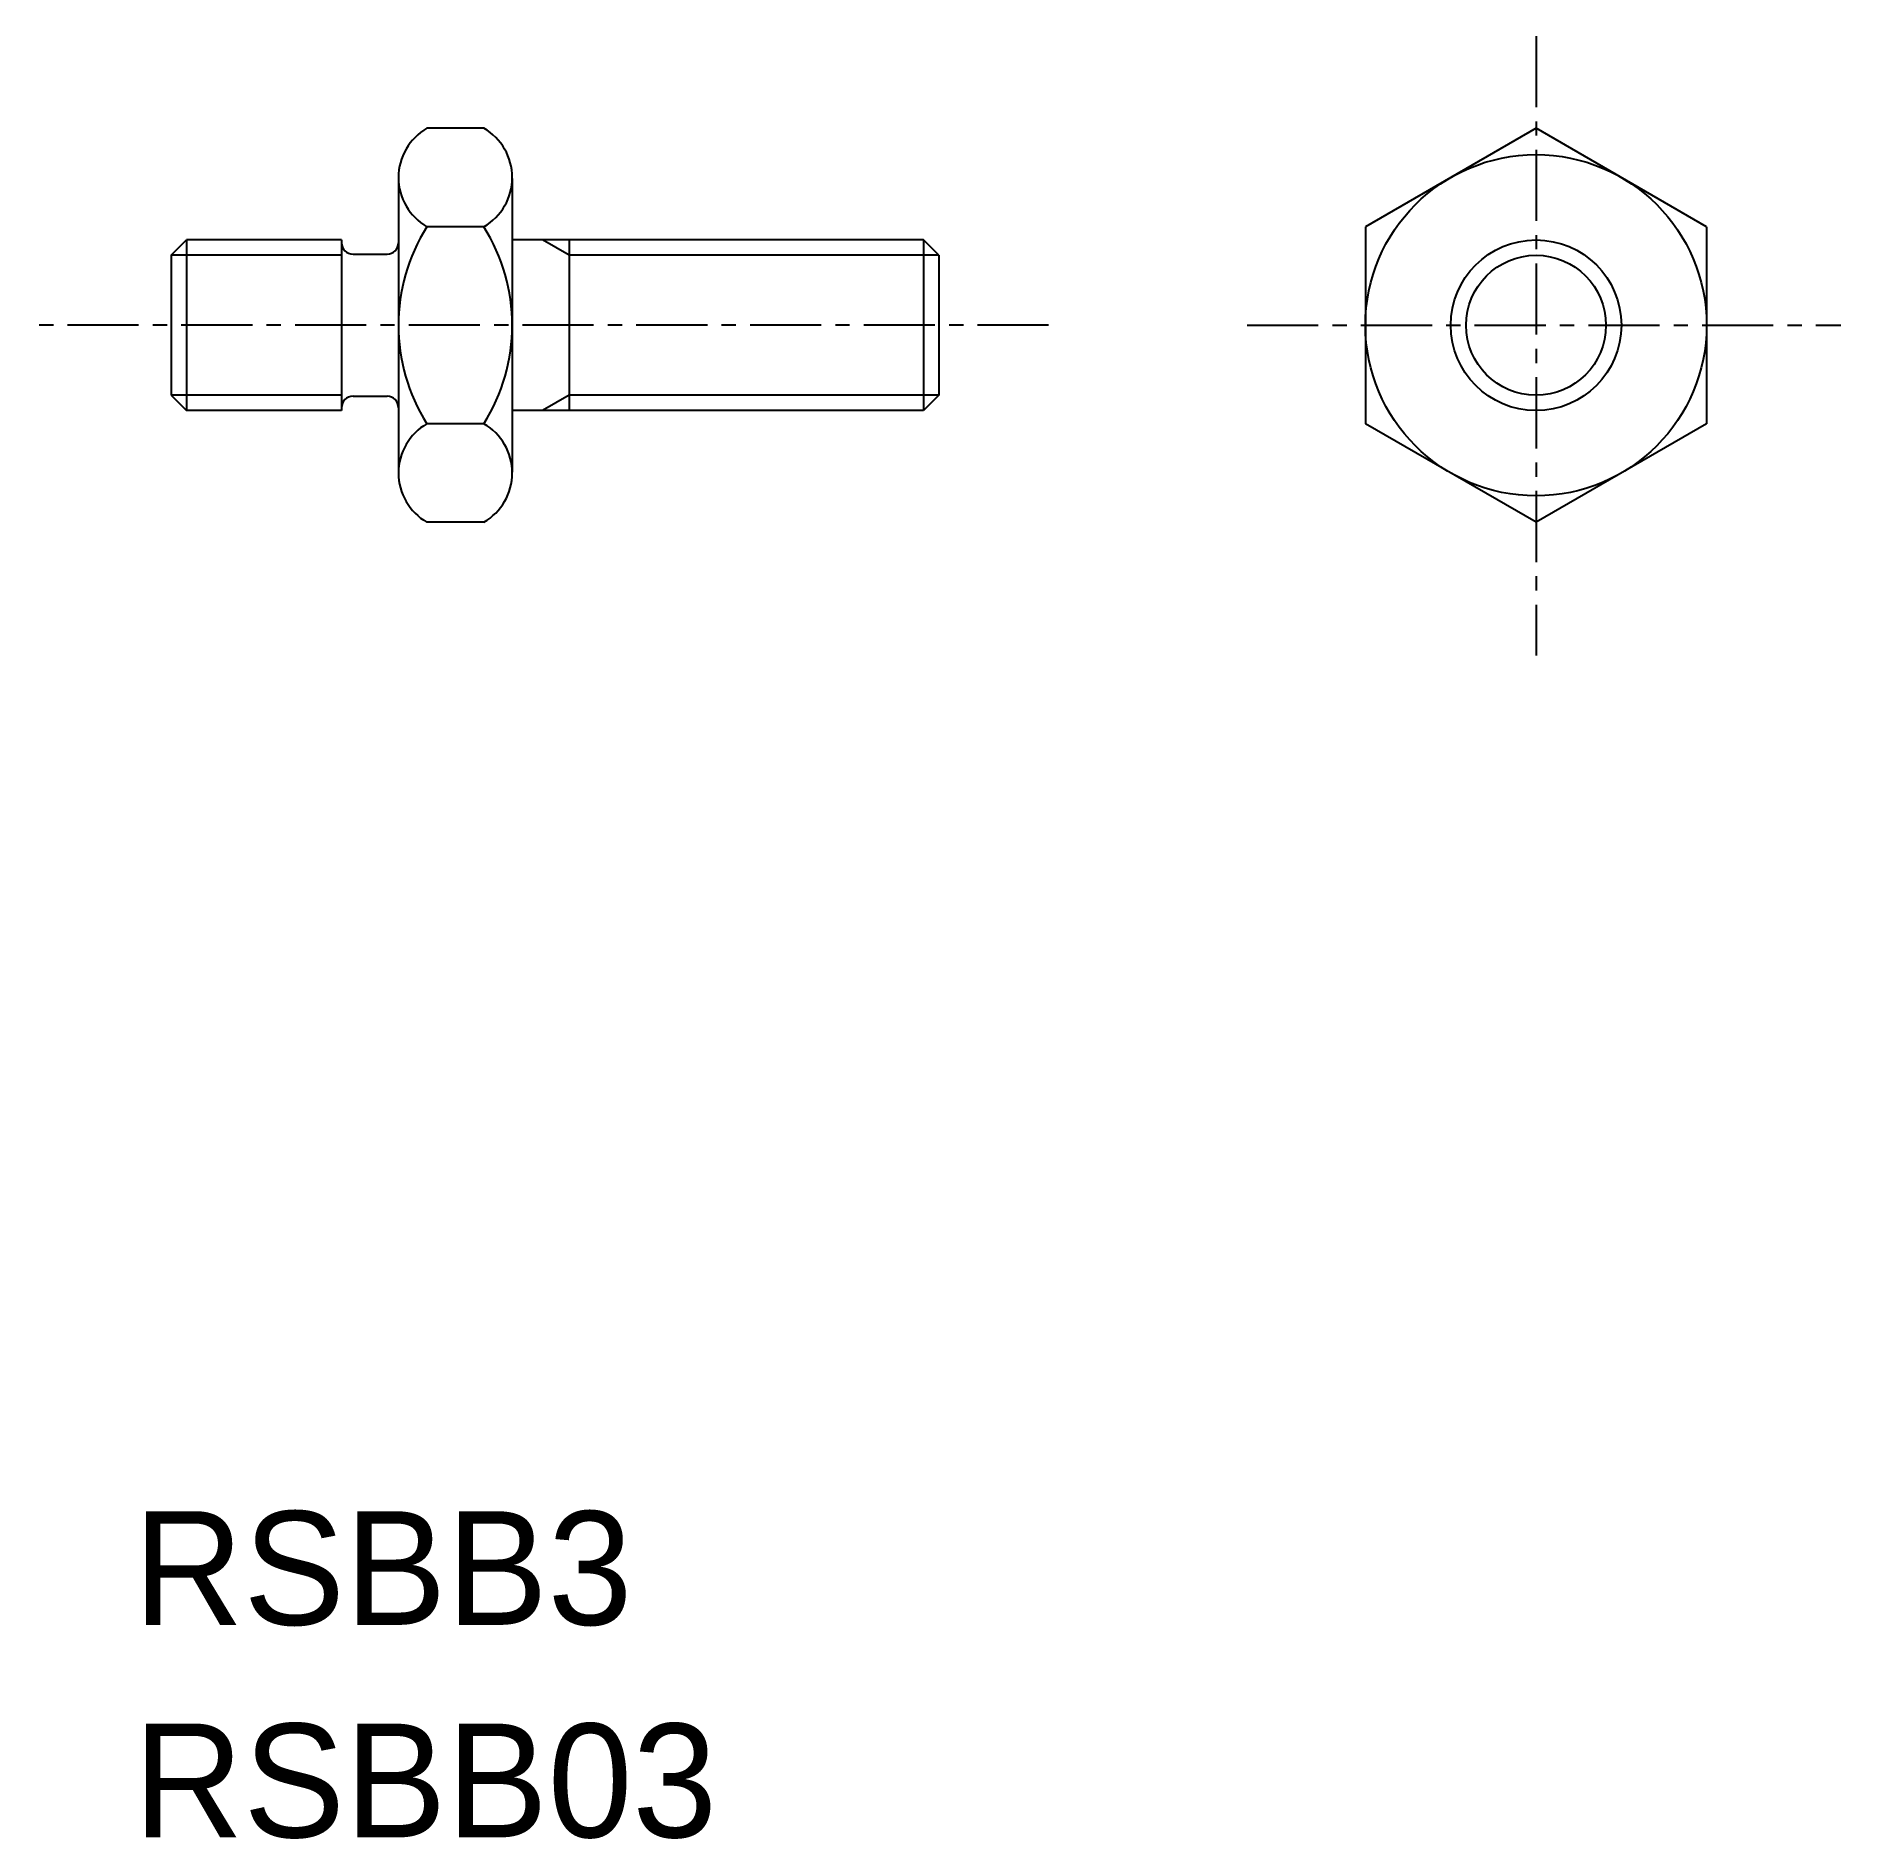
# Model space of a CAD drawing. Extents: x 999.7 to 1031.5, y 33.5 to 65.2.
import ezdxf

# ---------------------------------------------------------------- set-up
doc = ezdxf.new("R2010")
doc.units = 0
doc.linetypes.add('CENTER', pattern=[2, 1.25, -0.25, 0.25, -0.25])
doc.layers.get('0').update_dxf_attribs({"linetype": 'CONTINUOUS'})
doc.layers.add('CENTER', color=1, linetype='CENTER')

msp = doc.modelspace()

# ---------------------------------------------------------------- linework, layer by layer
at = {"color": 7, "linetype": 'CONTINUOUS'}
for p, q in [((1007.611, 63.568), (1006.611, 63.568)), ((1026.111, 63.568), (1023.111, 61.836)), ((1029.111, 61.836), (1026.111, 63.568)), ((1006.111, 62.686), (1006.111, 57.49)), ((1008.111, 62.686), (1008.111, 57.522)), ((1002.111, 61.334), (1002.381, 61.604)), ((1005.111, 61.604), (1002.381, 61.604)), ((1002.381, 61.604), (1002.381, 58.604)), ((1005.111, 61.604), (1005.111, 58.604)), ((1007.611, 61.836), (1006.611, 61.836)), ((1015.34, 61.604), (1008.111, 61.604)), ((1009.111, 61.604), (1009.111, 58.604)), ((1015.611, 61.334), (1015.34, 61.604)), ((1015.34, 61.604), (1015.34, 58.604)), ((1023.111, 61.836), (1023.111, 58.372)), ((1029.111, 61.836), (1029.111, 58.372)), ((1002.111, 61.334), (1002.111, 58.875)), ((1005.311, 61.354), (1005.911, 61.354)), ((1015.611, 61.334), (1015.611, 58.875)), ((1002.111, 58.875), (1002.381, 58.604)), ((1005.311, 58.854), (1005.911, 58.854)), ((1015.611, 58.875), (1015.34, 58.604)), ((1005.111, 58.604), (1002.381, 58.604)), ((1015.34, 58.604), (1008.111, 58.604)), ((1007.611, 58.372), (1006.611, 58.372)), ((1026.111, 56.64), (1023.111, 58.372)), ((1029.111, 58.372), (1026.111, 56.64)), ((1007.611, 56.64), (1006.611, 56.64))]:
    msp.add_line(p, q, dxfattribs=at)
at = {"color": 3, "linetype": 'CONTINUOUS'}
for p, q in [((1009.111, 61.334), (1008.642, 61.604)), ((1005.111, 61.334), (1002.111, 61.334)), ((1015.611, 61.334), (1009.111, 61.334)), ((1005.111, 58.875), (1002.111, 58.875)), ((1009.111, 58.875), (1008.642, 58.604)), ((1015.611, 58.875), (1009.111, 58.875))]:
    msp.add_line(p, q, dxfattribs=at)
at = {"color": 7, "linetype": 'CONTINUOUS'}
for radius in [3, 1.5]:
    msp.add_circle((1026.111, 60.104), radius, dxfattribs=at)
at = {"color": 3, "linetype": 'CONTINUOUS'}
msp.add_circle((1026.111, 60.104), 1.23, dxfattribs=at)
at = {"color": 7, "linetype": 'CONTINUOUS'}
for centre, radius, start, end in [((1007.11, 62.702), 1, 119.9873, 240.0127), ((1007.111, 62.702), 1, 299.9873, 60.0127), ((1009.361, 60.104), 3.25, 147.7958, 212.2042), ((1004.861, 60.104), 3.25, 327.7958, 32.2042), ((1005.311, 61.554), 0.2, 180, 270), ((1005.911, 61.554), 0.2, 270, 0), ((1005.311, 58.654), 0.2, 90, 180), ((1005.911, 58.654), 0.2, 0, 90), ((1007.11, 57.506), 1, 119.9873, 240.0127), ((1007.111, 57.506), 1, 299.9873, 60.0127)]:
    msp.add_arc(centre, radius, start, end, dxfattribs=at)
at = {"layer": 'CENTER', "color": 1, "linetype": 'CENTER'}
for p, q in [((1026.111, 65.189), (1026.111, 54.295)), ((1017.542, 60.104), (999.739, 60.104)), ((1021.032, 60.104), (1031.471, 60.104))]:
    msp.add_line(p, q, dxfattribs=at)

# ---------------------------------------------------------------- texts
at = {"color": 7, "linetype": 'CONTINUOUS'}
for s, p in [('RSBB3', (1001.453, 37.247)), ('RSBB03', (1001.453, 33.511))]:
    msp.add_text(s, height=2, dxfattribs=at).set_placement(p)

doc.saveas('drawing.dxf')
